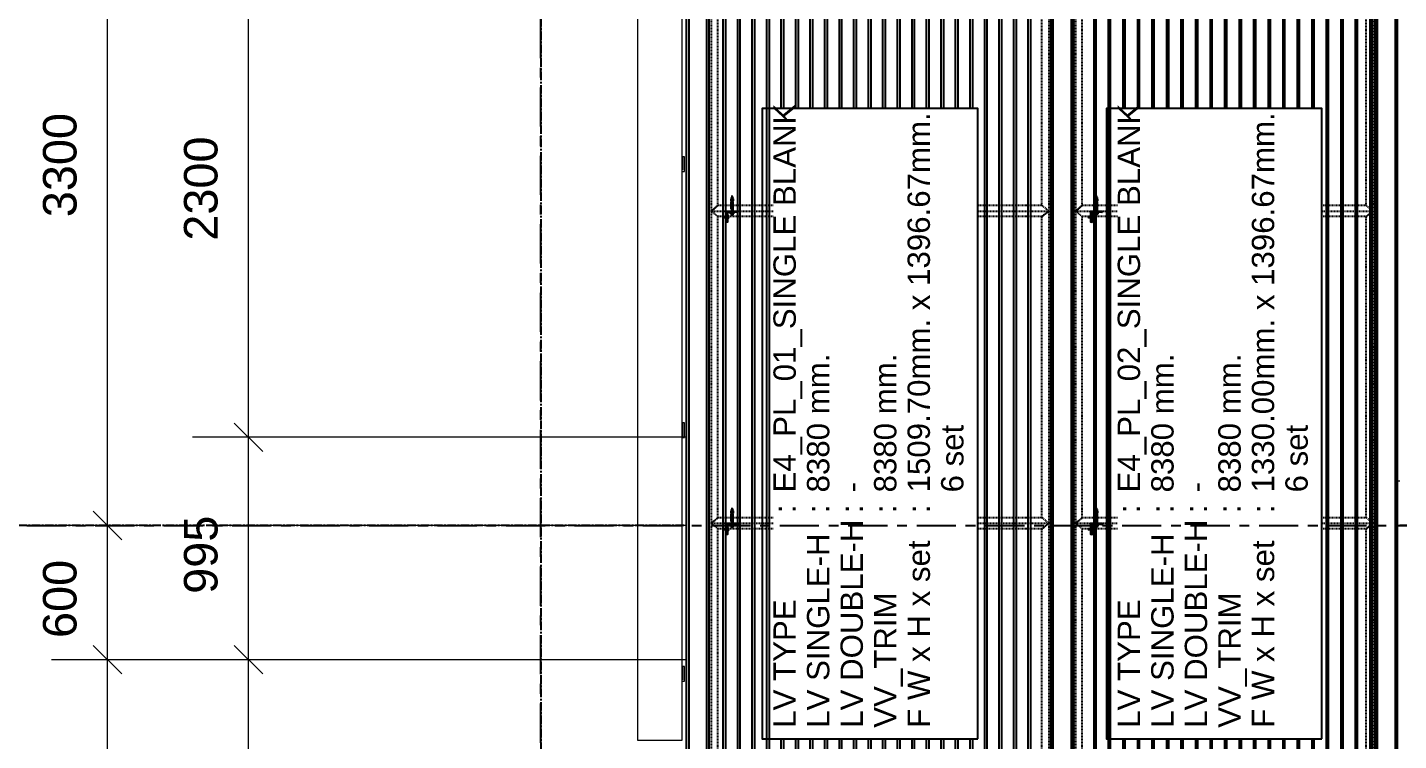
# Model space of a CAD drawing. Header units: millimetres. Extents: x -187664 to 435448, y -313239 to 299894.
# Drawn here: x 381488 to 387622, y 176291 to 179481 of the extents above; entities that cross this region are included whole.
import ezdxf
from ezdxf.enums import TextEntityAlignment as Align

# ---------------------------------------------------------------- set-up
doc = ezdxf.new("R2010")
doc.units = ezdxf.units.MM
doc.set_wipeout_variables(frame=1)
for name, pattern in [('CENTER', [2, 1.25, -0.25, 0.25, -0.25]), ('HIDDEN', [0.375, 0.25, -0.125]), ('TA_GL_000.70000', [1.925, 0.7, -0.175, 0.175, -0.175, 0.7]), ('TA_HL_001.00000', [6.5, 3.55, -2.95]), ('XKITLINE00', [0]), ('XKITLINE02', [4, 2, -2])]:
    doc.linetypes.add(name, pattern=pattern)
for name, color, linetype in [('000 - 0_SYM_DWG_GRIDLINE_MAIN_COLOR_251', 7, 'Continuous'), ('000 - 0_SYM_DWG_SLOPE-SYM_TEXT_COLOR_3', 7, 'Continuous'), ('000 - ESTIMATE_ASPG_MAIN_COLOR_6', 7, 'Continuous'), ('000 - ESTIMATE_ASPG_TEXT_COLOR_1', 7, 'Continuous'), ('000 - ESTIMATE_ASPG_WIPEOUT_', 7, 'Continuous'), ('000 - EXISTING_DIM_MAIN_COLOR_251', 7, 'Continuous'), ('000 - GRID', 7, 'CENTER'), ('000 - STRUCTURE_STEEL_ACCESORIES_MAIN_COLOR_2', 7, 'Continuous'), ('000 - STRUCTURE_STEEL_ACCESORIES_WIPEOUT_', 7, 'Continuous'), ('010 - ASPG_ACCESSORIES_HATCH_', 7, 'Continuous'), ('010 - ASPG_ACCESSORIES_SUB_COLOR_2', 7, 'Continuous'), ('010 - ASPG_ACCESSORIES_SYMBOL_', 7, 'Continuous'), ('010 - ASPG_EXTR_MAIN_COLOR_2', 7, 'Continuous'), ('010 - ASPG_EXTR_WIPEOUT_', 7, 'Continuous'), ('010 - ASPG_FASTERN_HIDDEN_', 7, 'Continuous'), ('010 - ASPG_FASTERN_MAIN_COLOR_1', 7, 'Continuous'), ('010 - ASPG_FASTERN_SUB_COLOR_2', 7, 'Continuous'), ('010 - ASPG_FRAMING_MAIN_COLOR_1', 7, 'Continuous'), ('010 - ASPG_FRAMING_SUB_COLOR_1', 7, 'Continuous'), ('010 - ASPG_FRAMING_SUB_COLOR_2', 7, 'Continuous'), ('HATCH', 7, 'Continuous')]:
    doc.layers.add(name, color=color, linetype=linetype)
doc.layers.add('Bolt', color=7, linetype='Continuous', lineweight=0)
doc.layers.add('Part', color=7, linetype='Continuous', lineweight=0)
doc.styles.add('_Arial', font='arial.ttf')
doc.styles.add('ARIAL', font='arial.ttf')
doc.styles.add('RomanS', font='arial.ttf', dxfattribs={"width": 0.8})
doc.styles.add('TA', font='', dxfattribs={"height": 4.5})
doc.styles.get('TA').set_extended_font_data('Cordia New')

# ---------------------------------------------------------------- blocks, each defined once
blk = doc.blocks.new('*A19201865')
at = {"layer": 'Part', "color": 7, "linetype": 'XKITLINE00', "lineweight": 0}
for p, q in [((636.543606, 4.855625), (636.543606, 3.255625)), ((636.543606, 4.855625), (662.023606, 4.855625)), ((636.543606, 3.255625), (662.023606, 3.255625))]:
    blk.add_line(p, q, dxfattribs=at)
blk = doc.blocks.new('*A19211866')
at = {"layer": 'Part', "color": 7, "linetype": 'XKITLINE00', "lineweight": 0}
for p, q in [((636.343606, 36.85563), (634.743606, 36.85563)), ((634.743606, 36.85563), (634.743606, -4.424369)), ((636.343606, -4.424369), (636.343606, 36.85563)), ((634.743606, -4.424369), (636.343606, -4.424369))]:
    blk.add_line(p, q, dxfattribs=at)
blk = doc.blocks.new('*A19221867')
at = {"layer": 'Part', "color": 7, "linetype": 'XKITLINE00', "lineweight": 0}
for p, q in [((639.104166, 6.93563), (639.104166, 6.41563)), ((639.104166, 6.93563), (660.944164, 6.93563)), ((660.944164, 6.93563), (660.944164, 6.41563)), ((639.104166, 6.41563), (660.944164, 6.41563))]:
    blk.add_line(p, q, dxfattribs=at)
blk = doc.blocks.new('*A19241869')
at = {"layer": 'Part', "color": 7, "linetype": 'XKITLINE00', "lineweight": 0}
for p, q in [((661.903604, 3.25563), (638.943606, 3.25563)), ((638.943606, 3.25563), (638.943606, -1.54437)), ((661.903604, 3.25563), (661.903604, -1.54437)), ((661.903604, -1.54437), (638.943606, -1.54437))]:
    blk.add_line(p, q, dxfattribs=at)
blk = doc.blocks.new('*A19321872')
at = {"layer": 'Part', "color": 7, "linetype": 'XKITLINE00', "lineweight": 0}
for p, q in [((641.744158, 12.45563), (644.543579, 12.45563)), ((644.543579, 6.93563), (644.543579, 12.45563)), ((644.543579, 4.855625), (644.543579, 6.41563)), ((641.343579, -1.86437), (641.343579, -1.78437)), ((644.543579, -11.46437), (644.543579, -1.54437)), ((644.543579, -28.74437), (644.543579, -11.98437)), ((641.343579, -28.50437), (641.343579, -28.42437))]:
    blk.add_line(p, q, dxfattribs=at)
blk = doc.blocks.new('*A19401880')
at = {"layer": 'Part', "color": 7, "linetype": 'XKITLINE00', "lineweight": 0}
for p, q in [((636.543606, -30.26437), (636.543606, 34.45563)), ((638.943606, -30.26437), (638.943606, 34.45563))]:
    blk.add_line(p, q, dxfattribs=at)
blk = doc.blocks.new('*A19411881')
at = {"layer": 'Part', "color": 7, "linetype": 'XKITLINE00', "lineweight": 0}
blk.add_line((661.903604, -46.74437), (661.903604, 67.65563), dxfattribs=at)
blk = doc.blocks.new('*A19471887')
at = {"layer": 'Part', "color": 7, "linetype": 'XKITLINE00', "lineweight": 0}
for p, q in [((640.944158, -1.86437), (641.744158, -1.86437)), ((640.944158, -11.46437), (640.944158, -1.86437)), ((641.744158, -11.46437), (641.744158, -1.86437)), ((640.944158, -28.42437), (640.944158, -12.03237)), ((641.744158, -28.42437), (641.744158, -12.03237)), ((640.944158, -28.42437), (641.744158, -28.42437))]:
    blk.add_line(p, q, dxfattribs=at)
blk = doc.blocks.new('*A19621902')
at = {"layer": 'Part', "color": 7, "linetype": 'XKITLINE00', "lineweight": 0}
for p, q in [((658.304164, -1.86437), (659.104164, -1.86437)), ((658.304164, -11.46437), (658.304164, -1.86437)), ((659.104164, -11.46437), (659.104164, -1.86437)), ((658.304164, -28.42437), (658.304164, -12.03237)), ((659.104164, -28.42437), (659.104164, -12.03237)), ((658.304164, -28.42437), (659.104164, -28.42437))]:
    blk.add_line(p, q, dxfattribs=at)
blk = doc.blocks.new('*A19901929')
at = {"layer": 'Part', "color": 7, "linetype": 'XKITLINE00', "lineweight": 0}
for p, q in [((636.423606, -1.788398), (636.359606, -1.788398)), ((636.359606, -1.788398), (636.359606, -2.260398)), ((636.423606, -2.308398), (636.423606, -1.788398)), ((636.359606, -2.260398), (636.343606, -2.260398)), ((636.343606, -2.308398), (636.423606, -2.308398))]:
    blk.add_line(p, q, dxfattribs=at)
blk = doc.blocks.new('*A19911930')
at = {"layer": 'Part', "color": 7, "linetype": 'XKITLINE00', "lineweight": 0}
for p, q in [((640.464158, -1.78437), (640.464158, -1.70437)), ((640.464158, -1.70437), (642.224158, -1.70437)), ((640.464158, -1.78437), (642.224158, -1.78437)), ((642.224158, -1.78437), (642.224158, -1.70437))]:
    blk.add_line(p, q, dxfattribs=at)
blk = doc.blocks.new('*A19921931')
at = {"layer": 'Part', "color": 7, "linetype": 'XKITLINE00', "lineweight": 0}
for p, q in [((640.304158, -1.54437), (640.464158, -1.70437)), ((640.464158, -1.70437), (642.224158, -1.70437)), ((642.224158, -1.70437), (642.384158, -1.54437))]:
    blk.add_line(p, q, dxfattribs=at)
blk = doc.blocks.new('*A19931932')
at = {"layer": 'Part', "color": 7, "linetype": 'XKITLINE00', "lineweight": 0}
for p, q in [((640.840158, -1.78437), (640.840158, -1.82437)), ((640.840158, -1.82437), (641.280158, -1.82437)), ((641.280158, -1.82437), (641.280158, -1.86437)), ((641.320158, -1.86437), (641.320158, -1.78437))]:
    blk.add_line(p, q, dxfattribs=at)
blk = doc.blocks.new('*A19941933')
at = {"layer": 'Bolt', "color": 7, "linetype": 'XKITLINE02', "lineweight": 0}
for p, q in [((641.280158, -1.88837), (641.320158, -1.88837)), ((641.216798, -2.02437), (641.560158, -2.02437)), ((641.280158, -2.16037), (641.320158, -2.16037)), ((641.320158, -1.96837), (641.368158, -1.96837)), ((641.320158, -2.08037), (641.368158, -2.08037))]:
    blk.add_line(p, q, dxfattribs=at)
blk = doc.blocks.new('*A19951934')
at = {"layer": 'Bolt'}
for points in [[(640.568, -1.784), (640.568, -1.704), (640.68, -1.704), (640.68, -1.784)], [(642.008, -1.784), (642.008, -1.704), (642.12, -1.704), (642.12, -1.784)]]:
    blk.add_hatch(color=7, dxfattribs=at).paths.add_polyline_path(points, flags=17)
at = {"layer": 'Bolt', "color": 7, "linetype": 'XKITLINE00', "lineweight": 0}
for p, q in [((640.568, -1.784), (640.568, -1.704)), ((640.624, -1.784), (640.624, -1.704)), ((640.68, -1.784), (640.68, -1.704)), ((642.008, -1.784), (642.008, -1.704)), ((642.064, -1.784), (642.064, -1.704)), ((642.12, -1.784), (642.12, -1.704))]:
    blk.add_line(p, q, dxfattribs=at)
blk = doc.blocks.new('*A20181954')
at = {"layer": 'Part', "color": 7, "linetype": 'XKITLINE00', "lineweight": 0}
for p, q in [((642.9436, 6.93563), (642.9436, 12.45563)), ((644.5436, 12.45563), (642.9436, 12.45563)), ((644.5436, 6.93563), (644.5436, 12.45563)), ((642.9436, 4.855625), (642.9436, 6.41563)), ((644.5436, 4.855625), (644.5436, 6.41563))]:
    blk.add_line(p, q, dxfattribs=at)
blk = doc.blocks.new('*A20231955')
at = {"layer": 'Part', "color": 7, "linetype": 'XKITLINE00', "lineweight": 0}
for p, q in [((636.423606, 6.931602), (636.359606, 6.931602)), ((636.359606, 6.931602), (636.359606, 6.459602)), ((636.423606, 6.411602), (636.423606, 6.931602)), ((636.359606, 6.459602), (636.343606, 6.459602)), ((636.343606, 6.411602), (636.423606, 6.411602))]:
    blk.add_line(p, q, dxfattribs=at)
blk = doc.blocks.new('*A20241956')
at = {"layer": 'Part', "color": 7, "linetype": 'XKITLINE00', "lineweight": 0}
for p, q in [((636.423606, 16.451602), (636.359606, 16.451602)), ((636.359606, 16.451602), (636.359606, 15.979602)), ((636.423606, 15.931602), (636.423606, 16.451602)), ((636.359606, 15.979602), (636.343606, 15.979602)), ((636.343606, 15.931602), (636.423606, 15.931602))]:
    blk.add_line(p, q, dxfattribs=at)
blk = doc.blocks.new('*A20271959')
at = {"layer": 'Part', "color": 7, "linetype": 'XKITLINE00', "lineweight": 0}
for p, q in [((644.544936, 12.45563), (642.944936, 12.45563)), ((642.944936, 12.45563), (642.944936, 9.25563)), ((644.544936, 9.25563), (644.544936, 12.45563)), ((642.944936, 9.25563), (644.544936, 9.25563))]:
    blk.add_line(p, q, dxfattribs=at)
blk = doc.blocks.new('*A20281960')
at = {"layer": 'Part', "color": 7, "linetype": 'XKITLINE00', "lineweight": 0}
for p, q in [((642.943752, 12.45563), (642.944936, 12.45563)), ((644.5436, 11.25563), (644.5436, 12.45563)), ((642.943752, 11.25563), (642.944936, 11.25563))]:
    blk.add_line(p, q, dxfattribs=at)
blk = doc.blocks.new('*A20291961')
at = {"layer": 'Part', "color": 7, "linetype": 'XKITLINE00', "lineweight": 0}
for p, q in [((638.943621, 12.45563), (640.944158, 12.45563)), ((641.744158, 12.45563), (642.943752, 12.45563)), ((642.943752, 9.25563), (642.943752, 12.45563)), ((638.943621, 9.25563), (640.944158, 9.25563)), ((641.744158, 9.25563), (642.943752, 9.25563))]:
    blk.add_line(p, q, dxfattribs=at)
blk = doc.blocks.new('*A20301962')
at = {"layer": 'Part', "color": 7, "linetype": 'XKITLINE00', "lineweight": 0}
for p, q in [((640.944158, 29.33563), (641.744158, 29.33563)), ((640.944158, 25.33563), (640.944158, 29.33563)), ((641.744158, 25.33563), (641.744158, 29.33563)), ((640.944158, 6.93563), (640.944158, 24.76763)), ((641.744158, 6.93563), (641.744158, 24.76763)), ((640.944158, 4.855625), (640.944158, 6.36763)), ((641.744158, 4.855625), (641.744158, 6.36763))]:
    blk.add_line(p, q, dxfattribs=at)
blk = doc.blocks.new('*A20311963')
at = {"layer": 'Bolt', "color": 7, "linetype": 'XKITLINE02', "lineweight": 0}
for p, q in [((640.568158, 3.49563), (640.568158, 3.41563)), ((640.624158, 3.49563), (640.624158, 3.41563)), ((640.680158, 3.49563), (640.680158, 3.41563)), ((642.008158, 3.49563), (642.008158, 3.41563)), ((642.064158, 3.49563), (642.064158, 3.41563)), ((642.120158, 3.49563), (642.120158, 3.41563))]:
    blk.add_line(p, q, dxfattribs=at)
blk = doc.blocks.new('*A20321964')
at = {"layer": 'Bolt'}
for points in [[(641.048, 6.416), (641.048, 6.464), (641.16, 6.464), (641.16, 6.416)], [(641.048, 6.368), (641.048, 6.416), (641.16, 6.416), (641.16, 6.368)], [(641.528, 6.416), (641.528, 6.464), (641.64, 6.464), (641.64, 6.416)], [(641.528, 6.368), (641.528, 6.416), (641.64, 6.416), (641.64, 6.368)]]:
    blk.add_hatch(color=7, dxfattribs=at).paths.add_polyline_path(points, flags=17)
at = {"layer": 'Bolt', "color": 7, "linetype": 'XKITLINE00', "lineweight": 0}
for p, q in [((641.048, 6.416), (641.048, 6.464)), ((641.048, 6.368), (641.048, 6.416)), ((641.104, 6.304), (641.104, 6.648)), ((641.16, 6.416), (641.16, 6.464)), ((641.16, 6.368), (641.16, 6.416)), ((641.528, 6.416), (641.528, 6.464)), ((641.528, 6.368), (641.528, 6.416)), ((641.584, 6.304), (641.584, 6.648)), ((641.64, 6.416), (641.64, 6.464)), ((641.64, 6.368), (641.64, 6.416))]:
    blk.add_line(p, q, dxfattribs=at)
blk = doc.blocks.new('*A20331965')
at = {"layer": 'Part', "color": 7, "linetype": 'XKITLINE00', "lineweight": 0}
for p, q in [((641.320158, 6.36763), (641.368158, 6.36763)), ((641.320158, 5.56763), (641.320158, 6.36763)), ((641.320158, 6.12763), (641.368158, 6.12763)), ((641.368158, 6.36763), (641.368158, 5.56763)), ((641.368158, 5.56763), (641.320158, 5.56763))]:
    blk.add_line(p, q, dxfattribs=at)
blk = doc.blocks.new('*A20341966')
at = {"layer": 'Part', "color": 7, "linetype": 'XKITLINE00', "lineweight": 0}
for p, q in [((640.944158, 6.36763), (640.944158, 6.41563)), ((641.744158, 6.41563), (641.744158, 6.36763)), ((641.744158, 6.36763), (640.944158, 6.36763))]:
    blk.add_line(p, q, dxfattribs=at)
blk = doc.blocks.new('*A20351967')
at = {"layer": 'Bolt', "color": 7, "linetype": 'XKITLINE02', "lineweight": 0}
for p, q in [((641.216798, 3.73563), (641.560158, 3.73563)), ((641.280158, 3.87163), (641.320158, 3.87163)), ((641.280158, 3.59963), (641.320158, 3.59963)), ((641.320158, 3.79163), (641.368158, 3.79163)), ((641.320158, 3.67963), (641.368158, 3.67963))]:
    blk.add_line(p, q, dxfattribs=at)
blk = doc.blocks.new('*A20451976')
at = {"layer": 'Bolt'}
for points in [[(657.928, -1.784), (657.928, -1.704), (658.04, -1.704), (658.04, -1.784)], [(659.368, -1.784), (659.368, -1.704), (659.48, -1.704), (659.48, -1.784)]]:
    blk.add_hatch(color=7, dxfattribs=at).paths.add_polyline_path(points, flags=17)
at = {"layer": 'Bolt', "color": 7, "linetype": 'XKITLINE00', "lineweight": 0}
for p, q in [((657.928, -1.784), (657.928, -1.704)), ((657.984, -1.784), (657.984, -1.704)), ((658.04, -1.784), (658.04, -1.704)), ((659.368, -1.784), (659.368, -1.704)), ((659.424, -1.784), (659.424, -1.704)), ((659.48, -1.784), (659.48, -1.704))]:
    blk.add_line(p, q, dxfattribs=at)
blk = doc.blocks.new('*A20461977')
at = {"layer": 'Bolt', "color": 7, "linetype": 'XKITLINE02', "lineweight": 0}
for p, q in [((658.640164, -1.88837), (658.680164, -1.88837)), ((658.576804, -2.02437), (658.920164, -2.02437)), ((658.640164, -2.16037), (658.680164, -2.16037)), ((658.680164, -1.96837), (658.728164, -1.96837)), ((658.680164, -2.08037), (658.728164, -2.08037))]:
    blk.add_line(p, q, dxfattribs=at)
blk = doc.blocks.new('*A20471978')
at = {"layer": 'Part', "color": 7, "linetype": 'XKITLINE00', "lineweight": 0}
for p, q in [((658.200164, -1.78437), (658.200164, -1.82437)), ((658.200164, -1.82437), (658.640164, -1.82437)), ((658.640164, -1.82437), (658.640164, -1.86437)), ((658.680164, -1.86437), (658.680164, -1.78437))]:
    blk.add_line(p, q, dxfattribs=at)
blk = doc.blocks.new('*A20481979')
at = {"layer": 'Part', "color": 7, "linetype": 'XKITLINE00', "lineweight": 0}
for p, q in [((657.664164, -1.54437), (657.824164, -1.70437)), ((657.824164, -1.70437), (659.584164, -1.70437)), ((659.584164, -1.70437), (659.744164, -1.54437))]:
    blk.add_line(p, q, dxfattribs=at)
blk = doc.blocks.new('*A20491980')
at = {"layer": 'Part', "color": 7, "linetype": 'XKITLINE00', "lineweight": 0}
for p, q in [((657.824164, -1.78437), (657.824164, -1.70437)), ((657.824164, -1.70437), (659.584164, -1.70437)), ((657.824164, -1.78437), (659.584164, -1.78437)), ((659.584164, -1.78437), (659.584164, -1.70437))]:
    blk.add_line(p, q, dxfattribs=at)
blk = doc.blocks.new('*A20792010')
at = {"layer": 'Part', "color": 7, "linetype": 'XKITLINE00', "lineweight": 0}
for p, q in [((658.304164, 29.33563), (659.104164, 29.33563)), ((658.304164, 25.33563), (658.304164, 29.33563)), ((659.104164, 25.33563), (659.104164, 29.33563)), ((658.304164, 6.93563), (658.304164, 24.76763)), ((659.104164, 6.93563), (659.104164, 24.76763)), ((658.304164, 4.855625), (658.304164, 6.36763)), ((659.104164, 4.855625), (659.104164, 6.36763))]:
    blk.add_line(p, q, dxfattribs=at)
blk = doc.blocks.new('*A20822013')
at = {"layer": 'Bolt', "color": 7, "linetype": 'XKITLINE02', "lineweight": 0}
for p, q in [((657.928164, 3.49563), (657.928164, 3.41563)), ((657.984164, 3.49563), (657.984164, 3.41563)), ((658.040164, 3.49563), (658.040164, 3.41563)), ((659.368164, 3.49563), (659.368164, 3.41563)), ((659.424164, 3.49563), (659.424164, 3.41563)), ((659.480164, 3.49563), (659.480164, 3.41563))]:
    blk.add_line(p, q, dxfattribs=at)
blk = doc.blocks.new('*A20832014')
at = {"layer": 'Bolt'}
for points in [[(658.408, 6.416), (658.408, 6.464), (658.52, 6.464), (658.52, 6.416)], [(658.408, 6.368), (658.408, 6.416), (658.52, 6.416), (658.52, 6.368)], [(658.888, 6.416), (658.888, 6.464), (659, 6.464), (659, 6.416)], [(658.888, 6.368), (658.888, 6.416), (659, 6.416), (659, 6.368)]]:
    blk.add_hatch(color=7, dxfattribs=at).paths.add_polyline_path(points, flags=17)
at = {"layer": 'Bolt', "color": 7, "linetype": 'XKITLINE00', "lineweight": 0}
for p, q in [((658.408, 6.416), (658.408, 6.464)), ((658.408, 6.368), (658.408, 6.416)), ((658.464, 6.304), (658.464, 6.648)), ((658.52, 6.416), (658.52, 6.464)), ((658.52, 6.368), (658.52, 6.416)), ((658.888, 6.416), (658.888, 6.464)), ((658.888, 6.368), (658.888, 6.416)), ((658.944, 6.304), (658.944, 6.648)), ((659, 6.416), (659, 6.464)), ((659, 6.368), (659, 6.416))]:
    blk.add_line(p, q, dxfattribs=at)
blk = doc.blocks.new('*A20842015')
at = {"layer": 'Part', "color": 7, "linetype": 'XKITLINE00', "lineweight": 0}
for p, q in [((658.680164, 6.36763), (658.728164, 6.36763)), ((658.680164, 5.56763), (658.680164, 6.36763)), ((658.680164, 6.12763), (658.728164, 6.12763)), ((658.728164, 6.36763), (658.728164, 5.56763)), ((658.728164, 5.56763), (658.680164, 5.56763))]:
    blk.add_line(p, q, dxfattribs=at)
blk = doc.blocks.new('*A20852016')
at = {"layer": 'Part', "color": 7, "linetype": 'XKITLINE00', "lineweight": 0}
for p, q in [((658.304164, 6.36763), (658.304164, 6.41563)), ((659.104164, 6.36763), (659.104164, 6.41563)), ((659.104164, 6.36763), (658.304164, 6.36763))]:
    blk.add_line(p, q, dxfattribs=at)
blk = doc.blocks.new('*A20862017')
at = {"layer": 'Bolt', "color": 7, "linetype": 'XKITLINE02', "lineweight": 0}
for p, q in [((658.576804, 3.73563), (658.920164, 3.73563)), ((658.640164, 3.87163), (658.680164, 3.87163)), ((658.640164, 3.59963), (658.680164, 3.59963)), ((658.680164, 3.79163), (658.728164, 3.79163)), ((658.680164, 3.67963), (658.728164, 3.67963))]:
    blk.add_line(p, q, dxfattribs=at)
blk = doc.blocks.new('*A19361876')
at = {"layer": 'Part', "color": 7, "linetype": 'XKITLINE00', "lineweight": 0}
blk.add_line((638.943535, -45.14437), (638.943621, -45.14437), dxfattribs=at)
blk = doc.blocks.new('W-1-PP19-ST-ENT1-1_20260611-151415_ELEVATION_4_ST')
at = {"layer": 'HATCH'}
h = blk.add_hatch(dxfattribs=at)
h.set_pattern_fill('ANSI31', scale=100, angle=45)
h.set_pattern_definition([(90, (-79546.65, 83424.1), (-317.5, 0), [])])
h.paths.add_polyline_path([(708, 113945.1), (3828, 113945.1), (3828, 105750), (708, 105750)])
at = {"color": 7, "linetype": 'HIDDEN', "ltscale": 20}
blk.add_lwpolyline([(708, 113945.1), (3828, 113945.1), (3828, 105750), (708, 105750)], close=True, dxfattribs=at)
at = {"layer": '000 - EXISTING_DIM_MAIN_COLOR_251', "color": 7, "linetype": 'CENTER', "ltscale": 30}
for p, q in [((0, 119220), (0, 100781.9)), ((8080.8, 109750), (-6745.8, 109750))]:
    blk.add_line(p, q, dxfattribs=at)
at = {"layer": '000 - EXISTING_DIM_MAIN_COLOR_251', "color": 7, "linetype": 'XKITLINE00', "lineweight": 0}
for p, q in [((-1937.7, 109750), (-1937.7, 113050)), ((-1307.1, 110145), (-1307.1, 112445)), ((-1370.7, 110208.6), (-1243.4, 110081.4)), ((-1370.7, 110208.6), (-1243.4, 110081.4)), ((853.1, 110145), (-1558.3, 110145)), ((853.1, 110145), (-1558.3, 110145)), ((-1307.1, 109150), (-1307.1, 110145)), ((-2001.4, 109813.6), (-1874.1, 109686.4)), ((-2001.4, 109813.6), (-1874.1, 109686.4)), ((-1715.8, 109750), (-2189, 109750)), ((-1715.8, 109750), (-2189, 109750)), ((-1937.7, 109150), (-1937.7, 109750)), ((833, 109750), (-1400.8, 109750)), ((833, 109750), (-1400.8, 109750)), ((-2001.4, 109213.6), (-1874.1, 109086.4)), ((-2001.4, 109213.6), (-1874.1, 109086.4)), ((-1370.7, 109213.6), (-1243.4, 109086.4)), ((-1370.7, 109213.6), (-1243.4, 109086.4)), ((833, 109150), (-2189, 109150)), ((833, 109150), (-2189, 109150)), ((-1937.7, 105750), (-1937.7, 109150)), ((833, 109150), (-1558.3, 109150)), ((833, 109150), (-1558.3, 109150)), ((-1307.1, 107845), (-1307.1, 109150))]:
    blk.add_line(p, q, dxfattribs=at)
at = {"layer": '000 - EXISTING_DIM_MAIN_COLOR_251', "color": 7}
for p in [(-1307.1, 110145), (-1307.1, 110145), (-1937.7, 109750), (-1937.7, 109750), (-1937.7, 109150), (-1937.7, 109150), (-1307.1, 109150), (-1307.1, 109150)]:
    blk.add_point(p, dxfattribs=at)
at = {"color": 7, "lineweight": 0, "xscale": 125, "yscale": 125, "zscale": 125}
for name, p in [('*A19411881', (-78909.9, 109343)), ('*A19211866', (-78909.9, 109343)), ('*A19401880', (-78909.9, 109343)), ('*A20301962', (-78909.9, 109343)), ('*A20792010', (-78909.9, 109343)), ('*A20241956', (-78909.9, 109343)), ('*A20291961', (-78909.9, 109343)), ('*A19321872', (-78909.9, 109343)), ('*A20181954', (-78909.9, 109343)), ('*A20281960', (-78909.9, 109343)), ('*A20271959', (-78909.9, 109343)), ('*A20231955', (-78909.9, 109343)), ('*A19221867', (-78909.9, 109343)), ('*A20321964', (-78909.9, 109343)), ('*A20832014', (-78909.9, 109343)), ('*A20341966', (-78909.9, 109343)), ('*A20331965', (-78909.9, 109343)), ('*A20852016', (-78909.9, 109343)), ('*A20842015', (-78909.9, 109343)), ('*A19201865', (-78909.9, 109343)), ('*A20351967', (-78909.9, 109343)), ('*A20862017', (-78909.9, 109343)), ('*A19241869', (-78909.9, 109343)), ('*A20311963', (-78909.9, 109343)), ('*A20822013', (-78909.9, 109343)), ('*A19361876', (-76431.3, 114940.1)), ('*A19921931', (-78909.9, 109343)), ('*A19911930', (-78909.9, 109343)), ('*A19951934', (-78909.9, 109343)), ('*A20481979', (-78909.9, 109343)), ('*A20491980', (-78909.9, 109343)), ('*A20451976', (-78909.9, 109343)), ('*A19901929', (-78909.9, 109343)), ('*A19931932', (-78909.9, 109343)), ('*A19471887', (-78909.9, 109343)), ('*A19941933', (-78909.9, 109343)), ('*A20471978', (-78909.9, 109343)), ('*A19621902', (-78909.9, 109343)), ('*A20461977', (-78909.9, 109343))]:
    blk.add_blockref(name, p, dxfattribs=at)
at = {"layer": '000 - EXISTING_DIM_MAIN_COLOR_251', "color": 7, "style": 'RomanS'}
for s, p in [('3300', (-2076.5, 111129.3)), ('2300', (-1445.8, 111024.3)), ('995', (-1445.8, 109444.5)), ('600', (-2076.5, 109247))]:
    blk.add_text(s, height=150, rotation=90, dxfattribs=at).set_placement(p)
for tag, p in [('A', (0, 119772.4)), ('A1', (4058, 119772.4))]:
    blk.add_attdef(tag, text='', height=250, dxfattribs=at).set_placement(p, align=Align.MIDDLE_CENTER)
blk = doc.blocks.new('*U4936')
at = {"layer": '000 - 0_SYM_DWG_GRIDLINE_MAIN_COLOR_251', "color": 7, "linetype": 'ByBlock', "ltscale": 5}
blk.add_line((20, 0), (-355.74, 0), dxfattribs=at)
at = {"color": 7, "style": 'TA', "flags": 1}
blk.add_attdef('LOCATION', (6, -6), '', height=4.5, rotation=270, dxfattribs=at)
at = {"layer": '000 - 0_SYM_DWG_SLOPE-SYM_TEXT_COLOR_3', "color": 7, "style": 'ARIAL'}
blk.add_attdef('GRID-HEAD', text='', height=4, rotation=90, dxfattribs=at).set_placement((40, 0), align=Align.MIDDLE_CENTER)
blk = doc.blocks.new('*U4942')
at = {"layer": '000 - 0_SYM_DWG_GRIDLINE_MAIN_COLOR_251', "color": 7, "linetype": 'ByBlock', "ltscale": 5}
blk.add_line((20, 0), (-200.56, 0), dxfattribs=at)
at = {"color": 7, "style": 'TA', "flags": 1}
blk.add_attdef('LOCATION', (6, -6), '', height=4.5, rotation=270, dxfattribs=at)
blk = doc.blocks.new('W-1-PP19-ST-ENT1-1_20260611-151514_ELEVATION_4_DIMS')
at = {"layer": '000 - GRID', "color": 7, "linetype": 'TA_GL_000.70000', "xscale": 50.00000000000004, "yscale": 50.00000000000004, "zscale": 50.00000000000004}
for name, p, rotation in [('*U4936', (0, 101510), 270), ('*U4942', (-2830, 109750), 180)]:
    blk.add_blockref(name, p, dxfattribs=dict(at, rotation=rotation))
blk = doc.blocks.new('*U4962')
at = {"color": 7}
blk.add_wipeout([(50, 0), (1580, 0), (1580, 8380), (50, 8380)], dxfattribs=at).dxf.layer = '010 - ASPG_EXTR_WIPEOUT_'
at = {"layer": '010 - ASPG_EXTR_MAIN_COLOR_2', "color": 7}
for points in [[(141.5, 0), (151.7, 0), (151.7, 8380), (141.5, 8380)], [(206.5, 0), (216.7, 0), (216.7, 8380), (206.5, 8380)], [(271.5, 0), (281.7, 0), (281.7, 8380), (271.5, 8380)], [(336.5, 0), (346.7, 0), (346.7, 8380), (336.5, 8380)], [(401.5, 0), (411.7, 0), (411.7, 8380), (401.5, 8380)], [(466.5, 0), (476.7, 0), (476.7, 8380), (466.5, 8380)], [(531.5, 0), (541.7, 0), (541.7, 8380), (531.5, 8380)], [(596.5, 0), (606.7, 0), (606.7, 8380), (596.5, 8380)], [(661.5, 0), (671.7, 0), (671.7, 8380), (661.5, 8380)], [(726.5, 0), (736.7, 0), (736.7, 8380), (726.5, 8380)], [(791.5, 0), (801.7, 0), (801.7, 8380), (791.5, 8380)], [(856.5, 0), (866.7, 0), (866.7, 8380), (856.5, 8380)], [(921.5, 0), (931.7, 0), (931.7, 8380), (921.5, 8380)], [(986.5, 0), (996.7, 0), (996.7, 8380), (986.5, 8380)], [(1051.5, 0), (1061.7, 0), (1061.7, 8380), (1051.5, 8380)], [(1116.5, 0), (1126.7, 0), (1126.7, 8380), (1116.5, 8380)], [(1181.5, 0), (1191.7, 0), (1191.7, 8380), (1181.5, 8380)], [(1246.5, 0), (1256.7, 0), (1256.7, 8380), (1246.5, 8380)], [(1311.5, 0), (1321.7, 0), (1321.7, 8380), (1311.5, 8380)], [(1376.5, 0), (1386.7, 0), (1386.7, 8380), (1376.5, 8380)], [(1441.5, 0), (1451.7, 0), (1451.7, 8380), (1441.5, 8380)], [(1506.5, 0), (1516.7, 0), (1516.7, 8380), (1506.5, 8380)]]:
    blk.add_lwpolyline(points, close=True, dxfattribs=at)
at = {"layer": '010 - ASPG_FRAMING_SUB_COLOR_2', "color": 7}
blk.add_lwpolyline([(50, 0), (1580, 0), (1580, 8380), (50, 8380)], close=True, dxfattribs=at)
at = {"color": 7}
for points in [[(-50, 0), (50, 0), (50, 8380), (-50, 8380)], [(1580, 0), (1680, 0), (1680, 8380), (1580, 8380)]]:
    blk.add_wipeout(points, dxfattribs=at).dxf.layer = '010 - ASPG_EXTR_WIPEOUT_'
at = {"layer": '010 - ASPG_FRAMING_MAIN_COLOR_1', "color": 7}
for points in [[(-50, 0), (-40, 0), (-40, 8380), (-50, 8380)], [(40, 0), (50, 0), (50, 8380), (40, 8380)], [(1580, 0), (1590, 0), (1590, 8380), (1580, 8380)], [(1670, 0), (1680, 0), (1680, 8380), (1670, 8380)]]:
    blk.add_lwpolyline(points, close=True, dxfattribs=at)
at = {"layer": '010 - ASPG_FRAMING_SUB_COLOR_2', "color": 7}
for points in [[(-50, 0), (50, 0), (50, 8380), (-50, 8380)], [(1580, 0), (1680, 0), (1680, 8380), (1580, 8380)]]:
    blk.add_lwpolyline(points, close=True, dxfattribs=at)
blk = doc.blocks.new('*U4963')
at = {"color": 7}
blk.add_wipeout([(50, 0), (1400, 0), (1400, 8380), (50, 8380)], dxfattribs=at).dxf.layer = '010 - ASPG_EXTR_WIPEOUT_'
at = {"layer": '010 - ASPG_EXTR_MAIN_COLOR_2', "color": 7}
for points in [[(141.5, 0), (151.7, 0), (151.7, 8380), (141.5, 8380)], [(206.5, 0), (216.7, 0), (216.7, 8380), (206.5, 8380)], [(271.5, 0), (281.7, 0), (281.7, 8380), (271.5, 8380)], [(336.5, 0), (346.7, 0), (346.7, 8380), (336.5, 8380)], [(401.5, 0), (411.7, 0), (411.7, 8380), (401.5, 8380)], [(466.5, 0), (476.7, 0), (476.7, 8380), (466.5, 8380)], [(531.5, 0), (541.7, 0), (541.7, 8380), (531.5, 8380)], [(596.5, 0), (606.7, 0), (606.7, 8380), (596.5, 8380)], [(661.5, 0), (671.7, 0), (671.7, 8380), (661.5, 8380)], [(726.5, 0), (736.7, 0), (736.7, 8380), (726.5, 8380)], [(791.5, 0), (801.7, 0), (801.7, 8380), (791.5, 8380)], [(856.5, 0), (866.7, 0), (866.7, 8380), (856.5, 8380)], [(921.5, 0), (931.7, 0), (931.7, 8380), (921.5, 8380)], [(986.5, 0), (996.7, 0), (996.7, 8380), (986.5, 8380)], [(1051.5, 0), (1061.7, 0), (1061.7, 8380), (1051.5, 8380)], [(1116.5, 0), (1126.7, 0), (1126.7, 8380), (1116.5, 8380)], [(1181.5, 0), (1191.7, 0), (1191.7, 8380), (1181.5, 8380)], [(1246.5, 0), (1256.7, 0), (1256.7, 8380), (1246.5, 8380)], [(1311.5, 0), (1321.7, 0), (1321.7, 8380), (1311.5, 8380)]]:
    blk.add_lwpolyline(points, close=True, dxfattribs=at)
at = {"layer": '010 - ASPG_FRAMING_SUB_COLOR_2', "color": 7}
blk.add_lwpolyline([(50, 0), (1400, 0), (1400, 8380), (50, 8380)], close=True, dxfattribs=at)
at = {"color": 7}
for points in [[(-50, 0), (50, 0), (50, 8380), (-50, 8380)], [(1400, 0), (1500, 0), (1500, 8380), (1400, 8380)]]:
    blk.add_wipeout(points, dxfattribs=at).dxf.layer = '010 - ASPG_EXTR_WIPEOUT_'
at = {"layer": '010 - ASPG_EXTR_MAIN_COLOR_2', "color": 7}
blk.add_lwpolyline([(1376.5, 0), (1386.7, 0), (1386.7, 8380), (1376.5, 8380)], close=True, dxfattribs=at)
at = {"layer": '010 - ASPG_FRAMING_MAIN_COLOR_1', "color": 7}
for points in [[(-50, 0), (-40, 0), (-40, 8380), (-50, 8380)], [(40, 0), (50, 0), (50, 8380), (40, 8380)], [(1400, 0), (1410, 0), (1410, 8380), (1400, 8380)], [(1490, 0), (1500, 0), (1500, 8380), (1490, 8380)]]:
    blk.add_lwpolyline(points, close=True, dxfattribs=at)
at = {"layer": '010 - ASPG_FRAMING_SUB_COLOR_2', "color": 7}
for points in [[(-50, 0), (50, 0), (50, 8380), (-50, 8380)], [(1400, 0), (1500, 0), (1500, 8380), (1400, 8380)]]:
    blk.add_lwpolyline(points, close=True, dxfattribs=at)
blk = doc.blocks.new('*U5735')
at = {"layer": '010 - ASPG_ACCESSORIES_SUB_COLOR_2', "color": 7}
for p, q in [((-2.1, -1.5), (-2.1, 0)), ((2.1, -1), (2.1, 0)), ((-2.7, -1.9), (2.7, -1.4)), ((-2.7, -1.9), (-2.1, -1.5)), ((-2.7, -1.9), (-2.1, -2.3)), ((-2.7, -3.7), (2.7, -3.2)), ((-2.7, -3.7), (-2.1, -3.3)), ((-2.7, -3.7), (-2.1, -4.1)), ((-2.7, -5.5), (2.7, -5)), ((-2.7, -5.5), (2.7, -5)), ((-2.7, -5.5), (-2.1, -5.1)), ((-2.7, -5.5), (-2.1, -5.1)), ((-2.7, -5.5), (-2.1, -5.9)), ((-2.7, -5.5), (-2.1, -5.9)), ((-2.7, -7.3), (2.7, -6.8)), ((-2.7, -7.3), (-2.1, -6.9)), ((-2.7, -7.3), (-2.1, -7.7)), ((-2.7, -9.1), (-2.1, -8.7)), ((-2.7, -9.1), (-1.6, -9)), ((-2.7, -9.1), (-2.1, -9.5)), ((-2.7, -10.9), (-2.1, -10.5)), ((-2.7, -10.9), (-1.8, -10.8)), ((-2.7, -10.9), (-2.1, -11.3)), ((-2.1, -1.5), (2.1, -1)), ((-2.1, -2.3), (2.1, -1.8)), ((-2.1, -3.3), (-2.1, -2.3)), ((-2.1, -3.3), (2.1, -2.8)), ((-2.1, -4.1), (2.1, -3.6)), ((-2.1, -5.1), (-2.1, -4.1)), ((-2.1, -5.1), (2.1, -4.6)), ((-2.1, -5.1), (2.1, -4.6)), ((-2.1, -5.9), (2.1, -5.4)), ((-2.1, -5.9), (2.1, -5.4)), ((-2.1, -6.9), (-2.1, -5.9)), ((-2.1, -6.9), (-2.1, -5.9)), ((-2.1, -6.9), (2.1, -6.4)), ((-2.1, -7.7), (2.1, -7.2)), ((-2.1, -8.7), (-2.1, -7.7)), ((-2.1, -8.7), (-1.1, -8.6)), ((-2.1, -9.5), (-1.6, -9.4)), ((-2.1, -10.5), (-2.1, -9.5)), ((-2.1, -10.5), (-1.8, -10.5)), ((-2.1, -11.3), (-1.9, -11.2)), ((-2.1, -12.4), (-2.1, -11.3)), ((-2.1, -12.4), (-2.1, -15.6)), ((0, -17.2), (-2.1, -15.6)), ((0, -17.2), (2.1, -15.6)), ((0.4, -8.4), (2.1, -8.2)), ((0.7, -8.8), (2.7, -8.6)), ((0.7, -9.1), (2.1, -9)), ((0.7, -10.2), (2.1, -10)), ((0.7, -10.6), (2.7, -10.4)), ((0.7, -10.9), (2.1, -10.8)), ((2.7, -1.4), (2.1, -1)), ((2.7, -1.4), (2.1, -1.8)), ((2.1, -2.8), (2.1, -1.8)), ((2.7, -3.2), (2.1, -2.8)), ((2.7, -3.2), (2.1, -3.6)), ((2.1, -4.6), (2.1, -3.6)), ((2.7, -5), (2.1, -4.6)), ((2.7, -5), (2.1, -4.6)), ((2.7, -5), (2.1, -5.4)), ((2.7, -5), (2.1, -5.4)), ((2.1, -6.4), (2.1, -5.4)), ((2.1, -6.4), (2.1, -5.4)), ((2.7, -6.8), (2.1, -6.4)), ((2.7, -6.8), (2.1, -7.2)), ((2.1, -8.2), (2.1, -7.2)), ((2.7, -8.6), (2.1, -8.2)), ((2.7, -8.6), (2.1, -9)), ((2.1, -10), (2.1, -9)), ((2.7, -10.4), (2.1, -10)), ((2.7, -10.4), (2.1, -10.8)), ((2.1, -10.8), (2.1, -15.6))]:
    blk.add_line(p, q, dxfattribs=at)
blk.add_lwpolyline([(0, -17.2), (0.7, -11.5), (0.7, -8.7, 0.417657), (0.4, -8.4, 0.070993), (-1.5, -8.7), (-2.1, -12.4)], format="xyb", dxfattribs=at)
at = {"layer": '010 - ASPG_ACCESSORIES_SYMBOL_', "color": 7, "linetype": 'CENTER'}
blk.add_line((0, 6.1), (0, -18.2), dxfattribs=at)
at = {"layer": '010 - ASPG_FASTERN_MAIN_COLOR_1', "color": 7}
for p, q in [((-5.5, 0.5), (-5.5, 0)), ((5.5, 0), (-5.5, 0)), ((-5.2, 0.9), (-4.2, 1.2)), ((5.2, 0.9), (-5.2, 0.9)), ((-4.2, 5), (-4.2, 1.2)), ((4.2, 1.2), (-4.2, 1.2)), ((3.1, 5.5), (-3.1, 5.5)), ((-2.6, 0.9), (-2.1, 1.2)), ((-2.1, 5), (-2.1, 1.2)), ((2.1, 5), (2.1, 1.2)), ((2.4, 0.9), (2.1, 1.2)), ((4.2, 5), (4.2, 1.2)), ((5.2, 0.9), (4.2, 1.2)), ((5.5, 0.5), (5.5, 0))]:
    blk.add_line(p, q, dxfattribs=at)
for centre, radius, start, end in [((-5.2, 0.5), 0.3, 90, 180), ((-3.1, 3.9), 1.56, 48.01708, 131.98292), ((0, -0.2), 5.63, 68.27991, 111.72009), ((3.1, 3.9), 1.56, 48.01708, 131.98292), ((5.2, 0.5), 0.3, 0, 90)]:
    blk.add_arc(centre, radius, start, end, dxfattribs=at)
blk = doc.blocks.new('000_ASPG_TYP_FILES_EXPANSION_BOLT_1')
at = {"layer": '010 - ASPG_FASTERN_HIDDEN_', "color": 7, "linetype": 'CENTER'}
blk.add_line((-15.3, 0), (74.9, 0), dxfattribs=at)
at = {"layer": '010 - ASPG_FASTERN_MAIN_COLOR_1', "color": 7}
for p, q in [((-8, 7.2), (-7.4, 7.9)), ((-8, 7.2), (-8, -7.2)), ((-7.4, 7.9), (-2.2, 7.9)), ((-7.4, 3.9), (-2.2, 3.9)), ((-1.6, 7.2), (-2.2, 7.9)), ((-1.6, 7.2), (-1.6, -7.2)), ((-7.4, -7.9), (-8, -7.2)), ((-7.4, -3.9), (-2.2, -3.9)), ((-7.4, -7.9), (-2.2, -7.9)), ((-2.2, -7.9), (-1.6, -7.2))]:
    blk.add_line(p, q, dxfattribs=at)
blk.add_lwpolyline([(-1.6, -8.4), (0, -8.4), (0, 8.4), (-1.6, 8.4)], close=True, dxfattribs=at)
for centre, radius, start, end in [((-4.7, 5.9), 3.33, 143.88464, 216.11536), ((4.4, 0), 12.4, 161.48256, 198.51744), ((-4.9, 5.9), 3.33, 323.88464, 36.11536), ((-14, 0), 12.4, 341.48256, 18.51744), ((-4.7, -5.9), 3.33, 143.88464, 216.11536), ((-4.9, -5.9), 3.33, 323.88464, 36.11536)]:
    blk.add_arc(centre, radius, start, end, dxfattribs=at)
at = {"layer": '010 - ASPG_FASTERN_SUB_COLOR_2', "color": 7}
for p, q in [((-13, 2), (-12.2, 2.8)), ((-13, -2), (-13, 2)), ((-11.7, 2.8), (-12.2, -2.8)), ((-12.2, 2.8), (-11.7, 2.8)), ((-10.9, 4), (-11.7, 2.8)), ((-10.9, 4), (-11.6, -4)), ((-10.3, 2.8), (-10.9, 4)), ((-10.3, 2.8), (-10.8, -2.8)), ((-9.5, 4), (-10.3, 2.8)), ((-9.5, 4), (-10.2, -4)), ((-8.9, 2.8), (-9.5, 4)), ((-8.9, 2.8), (-9.4, -2.8)), ((-8.2, 4), (-8.9, 2.8)), ((-8.2, 4), (-8.8, -4)), ((0.7, 4), (-0.1, 2.8)), ((0.7, 4), (0, -4)), ((1.3, 2.8), (0.7, 4)), ((1.3, 2.8), (0.8, -2.8)), ((2, 4), (1.3, 2.8)), ((2, 4), (1.4, -4)), ((2.6, 2.8), (2, 4)), ((2.6, 2.8), (2.2, -2.8)), ((3.4, 4), (2.6, 2.8)), ((3.4, 4), (2.7, -4)), ((4, 2.8), (3.4, 4)), ((4, 2.8), (3.5, -2.8)), ((4.8, 4), (4, 2.8)), ((4.8, 4), (4.1, -4)), ((5.4, 2.8), (4.8, 4)), ((5.4, 2.8), (4.9, -2.8)), ((6.2, 4), (5.4, 2.8)), ((6.2, 4), (5.5, -4)), ((6.8, 2.8), (6.2, 4)), ((6.8, 2.8), (6.3, -2.8)), ((7.6, 4), (6.8, 2.8)), ((7.6, 4), (6.9, -4)), ((8.2, 2.8), (7.6, 4)), ((8.2, 2.8), (7.7, -2.8)), ((9, 4), (8.2, 2.8)), ((9, 4), (8.3, -4)), ((9.6, 2.8), (9, 4)), ((9.6, 2.8), (9.1, -2.8)), ((10.4, 4), (9.6, 2.8)), ((10.4, 4), (9.7, -4)), ((11, 2.8), (10.4, 4)), ((11, 2.8), (10.5, -2.8)), ((11.7, 4), (11, 2.8)), ((11.7, 4), (11.1, -4)), ((12.3, 2.8), (11.7, 4)), ((12.3, 2.8), (11.9, -2.8)), ((13.1, 4), (12.3, 2.8)), ((13.1, 4), (12.4, -4)), ((13.1, 4), (47.5, 4)), ((47.5, 3), (47.5, 4)), ((50.5, 3), (47.5, 3)), ((50.5, 4), (60.3, 4.6)), ((50.5, 2), (50.5, 4)), ((50.5, 2), (51.5, 2)), ((50.5, -4), (50.5, 1)), ((50.7, 1.2), (51, 1.2)), ((52, 0.2), (52, -0.7)), ((52.5, 1), (52.5, 0)), ((54.7, -0.3), (55.3, 1.3)), ((55, -1.1), (55.7, 0.8)), ((56.2, 2), (57.5, 2)), ((56.7, 1.4), (57.1, 1.4)), ((58.1, 0.5), (58.2, -0.8)), ((58.5, 1), (58.5, 0)), ((60.3, 4.6), (60.3, -1.1)), ((67.5, 4), (60.3, 3.3)), ((67.5, -4), (67.5, 4)), ((-13, -2), (-12.2, -2.8)), ((-11.6, -4), (-12.2, -2.8)), ((-10.8, -2.8), (-11.6, -4)), ((-10.2, -4), (-10.8, -2.8)), ((-9.4, -2.8), (-10.2, -4)), ((-8.8, -4), (-9.4, -2.8)), ((-8, -2.8), (-8.8, -4)), ((0.8, -2.8), (0, -4)), ((1.4, -4), (0.8, -2.8)), ((2.2, -2.8), (1.4, -4)), ((2.7, -4), (2.2, -2.8)), ((3.5, -2.8), (2.7, -4)), ((4.1, -4), (3.5, -2.8)), ((4.9, -2.8), (4.1, -4)), ((5.5, -4), (4.9, -2.8)), ((6.3, -2.8), (5.5, -4)), ((6.9, -4), (6.3, -2.8)), ((7.7, -2.8), (6.9, -4)), ((8.3, -4), (7.7, -2.8)), ((9.1, -2.8), (8.3, -4)), ((9.7, -4), (9.1, -2.8)), ((10.5, -2.8), (9.7, -4)), ((11.1, -4), (10.5, -2.8)), ((11.9, -2.8), (11.1, -4)), ((12.4, -4), (11.9, -2.8)), ((12.5, -4), (47.5, -4)), ((47.5, -4), (47.5, -3)), ((47.5, -3), (50.5, -3)), ((60.3, -4.7), (50.5, -4)), ((53, -1.7), (54.1, -1.7)), ((53.5, -1), (53.8, -1)), ((59.2, -1.7), (60.3, -1.7)), ((59.5, -1), (60.3, -1.1)), ((60.3, -1.7), (60.3, -4.7)), ((60.3, -3.3), (67.5, -4))]:
    blk.add_line(p, q, dxfattribs=at)
for centre, start, end in [((51, 0.2), 0, 121.93939), ((51.5, 1), 0, 90), ((56.2, 1), 90, 161.56505), ((56.7, 0.4), 90, 159.11632), ((57.1, 0.4), 3.01857, 90), ((57.5, 1), 0, 90), ((53, -0.7), 180, 270), ((53.5, 0), 180, 270), ((53.8, 0), 270, 341.56505), ((54.1, -0.7), 270, 339.11632), ((59.2, -0.7), 183.01857, 270), ((59.5, 0), 180, 267.82545)]:
    blk.add_arc(centre, 1, start, end, dxfattribs=at)
blk = doc.blocks.new('*U5745')
at = {"color": 7}
blk.add_wipeout([(-50, 5), (-5, 5), (-5, 50), (0, 50), (0, 0), (-50, 0)], dxfattribs=at).dxf.layer = '000 - STRUCTURE_STEEL_ACCESORIES_WIPEOUT_'
at = {"layer": '010 - ASPG_ACCESSORIES_HATCH_'}
h = blk.add_hatch(dxfattribs=at)
h.set_pattern_fill('ANSI32', scale=0.03)
h.set_pattern_definition([(45, (-2702421.3236, -137477.4248), (-2.0205576272, 2.0205576272), []), (45, (-2702419.9766, -137477.4248), (-2.0205576272, 2.0205576272), [])])
h.paths.add_polyline_path([(-50, 5), (-5, 5), (-5, 50), (0, 50), (0, 0), (-50, 0)])
at = {"layer": '000 - STRUCTURE_STEEL_ACCESORIES_MAIN_COLOR_2', "color": 7}
blk.add_lwpolyline([(-50, 5), (-5, 5), (-5, 50), (0, 50), (0, 0), (-50, 0)], close=True, dxfattribs=at)
at = {"color": 7}
for name, p, rotation in [('000_ASPG_TYP_FILES_EXPANSION_BOLT_1', (-25, 5), 270), ('*U5735', (-5, 27.5), 90.00000000000001)]:
    blk.add_blockref(name, p, dxfattribs=dict(at, rotation=rotation))
blk = doc.blocks.new('*U5833')
at = {"layer": '010 - ASPG_FRAMING_SUB_COLOR_1', "color": 7, "linetype": 'ByBlock'}
for points in [[(0, 0), (0, 1509.7), (25, 1479.7), (25, 30), (0, 0)], [(1396.7, 1509.7), (0, 1509.7), (25, 1479.7), (1371.7, 1479.7)], [(1396.7, 0), (1396.7, 1509.7), (1371.7, 1479.7), (1371.7, 30), (1396.7, 0)], [(25, 30), (1371.7, 30), (1396.7, 0), (0, 0), (25, 30)]]:
    blk.add_lwpolyline(points, close=True, dxfattribs=at)
at = {"color": 7, "xscale": -1, "rotation": 90}
blk.add_blockref('*U5745', (1396.7, 68.5), dxfattribs=at)
blk = doc.blocks.new('*U5819')
at = {"layer": '010 - ASPG_FRAMING_SUB_COLOR_1', "color": 7, "linetype": 'ByBlock'}
for points in [[(0, 0), (0, 1330), (25, 1300), (25, 30), (0, 0)], [(1396.7, 1330), (0, 1330), (25, 1300), (1371.7, 1300)], [(1396.7, 0), (1396.7, 1330), (1371.7, 1300), (1371.7, 30), (1396.7, 0)], [(25, 30), (1371.7, 30), (1396.7, 0), (0, 0), (25, 30)]]:
    blk.add_lwpolyline(points, close=True, dxfattribs=at)
at = {"color": 7, "xscale": -1, "rotation": 90}
blk.add_blockref('*U5745', (1396.7, 68.5), dxfattribs=at)
blk = doc.blocks.new('A$Cd3cf6656')
at = {"color": 7}
blk.add_wipeout([(-964.7, -457.4), (1855.6, -457.4), (1855.6, 457.4), (-964.7, 457.4)], dxfattribs=at).dxf.layer = '000 - ESTIMATE_ASPG_WIPEOUT_'
at = {"layer": '000 - ESTIMATE_ASPG_MAIN_COLOR_6', "color": 7}
blk.add_lwpolyline([(-964.7, -457.4), (1855.6, -457.4), (1855.6, 507.4), (-964.7, 507.4)], close=True, dxfattribs=at)
at = {"layer": '000 - ESTIMATE_ASPG_TEXT_COLOR_1', "color": 7, "style": '_Arial'}
for s, p in [('LV TYPE', (-914.7, 356.5)), (':', (45, 356.5)), ('LV SINGLE-H', (-914.7, 206.5)), (':', (45, 206.5)), ('LV DOUBLE-H', (-914.7, 56.5)), (':', (45, 56.5)), ('VV_TRIM', (-914.7, -93.5)), (':', (45, -93.5)), ('F W x H x set', (-914.7, -243.5)), (':', (45, -243.5))]:
    blk.add_text(s, height=100, dxfattribs=at).set_placement(p)
for tag, p in [('LV_TYPE_VAL', (138.1, 356.5)), ('LV_SIN-H_VAL', (138.1, 206.5)), ('LV_DOU-H_VAL', (138.1, 56.5)), ('V-TRIM_VAL', (138.1, -93.5)), ('FRAME_VAL', (138.1, -243.5)), ('FRAME_SET', (138.1, -393.5))]:
    blk.add_attdef(tag, p, '', height=100, dxfattribs=at)

msp = doc.modelspace()

# ---------------------------------------------------------------- block references
at = {"color": 7}
msp.add_blockref('W-1-PP19-ST-ENT1-1_20260611-151415_ELEVATION_4_ST', (383783.906, 67502.983), dxfattribs=at)

# ---------------------------------------------------------------- next in the draw order: block references
at = {"color": 7, "xscale": -1}
msp.add_blockref('*U4962', (386116.906, 173072.983), dxfattribs=at)

# ---------------------------------------------------------------- next in the draw order: block references
at = {"color": 7}
msp.add_blockref('*U4963', (386116.906, 173072.983), dxfattribs=at)

# ---------------------------------------------------------------- next in the draw order: block references
at = {"color": 7, "linetype": 'TA_HL_001.00000', "xscale": -1, "rotation": 270}
for name, p in [('*U5833', (384546.906, 175866.316)), ('*U5819', (386176.906, 175866.316))]:
    msp.add_blockref(name, p, dxfattribs=at)

# ---------------------------------------------------------------- next in the draw order: block references
for name, p in [('*U5833', (384546.906, 177262.983)), ('*U5819', (386176.906, 177262.983))]:
    msp.add_blockref(name, p, dxfattribs=at)

# ---------------------------------------------------------------- next in the draw order: block references
for name, p in [('*U5833', (384546.906, 178659.65)), ('*U5819', (386176.906, 178659.65))]:
    msp.add_blockref(name, p, dxfattribs=at)

# ---------------------------------------------------------------- next in the draw order: block references
at = {"color": 7, "rotation": 90}
for p, values in [((385281.749, 177262.983), {'LV_TYPE_VAL': 'E4_PL_01_SINGLE BLANK', 'LV_SIN-H_VAL': '8380 mm. ', 'LV_DOU-H_VAL': '-', 'V-TRIM_VAL': '8380 mm.', 'FRAME_VAL': '1509.70mm. x 1396.67mm.', 'FRAME_SET': '6 set'}), ((386821.899, 177262.983), {'LV_TYPE_VAL': 'E4_PL_02_SINGLE BLANK', 'LV_SIN-H_VAL': '8380 mm. ', 'LV_DOU-H_VAL': '-', 'V-TRIM_VAL': '8380 mm.', 'FRAME_VAL': '1330.00mm. x 1396.67mm.', 'FRAME_SET': '6 set'})]:
    msp.add_blockref('A$Cd3cf6656', p, dxfattribs=at).add_auto_attribs(values)

# ---------------------------------------------------------------- next in the draw order: block references
at = {"color": 7}
msp.add_blockref('W-1-PP19-ST-ENT1-1_20260611-151514_ELEVATION_4_DIMS', (383783.906, 67502.983), dxfattribs=at)

doc.saveas('drawing.dxf')
